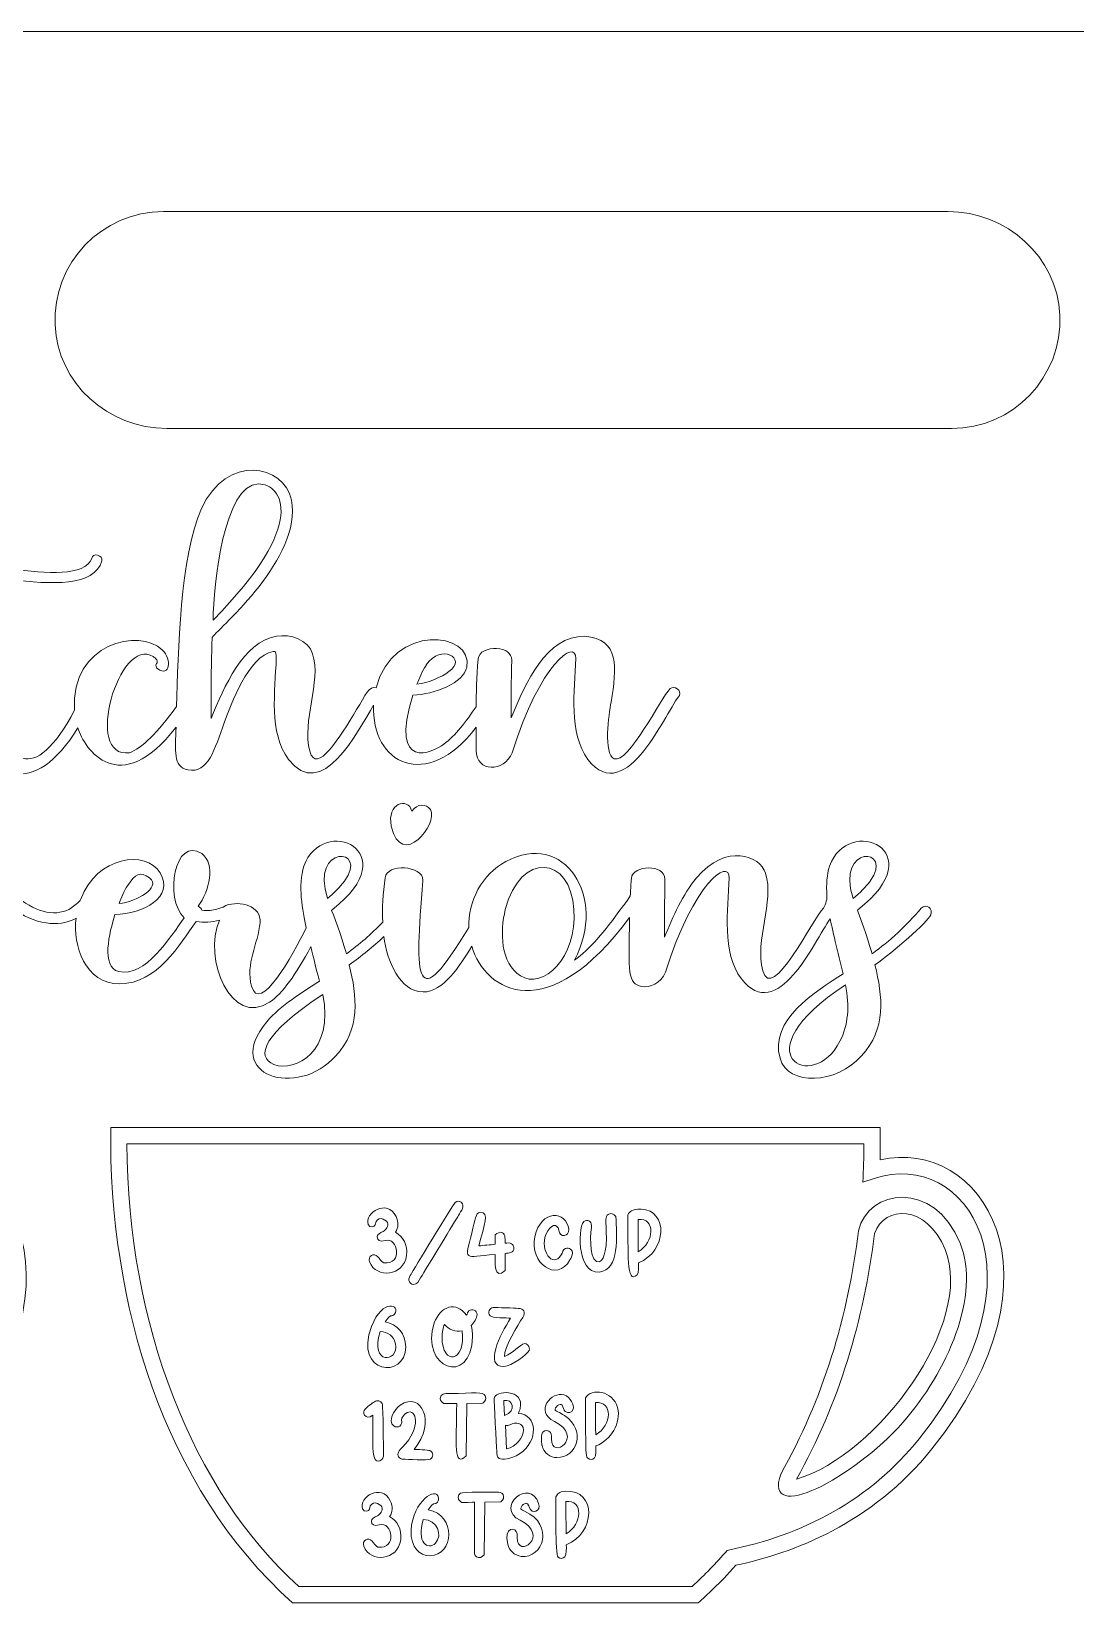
# Model space of a CAD drawing. Header units: inches. Extents: x 15.81 to 21.81, y -15.49 to -9.49.
# Drawn here: x 17.801 to 19.806, y -12.514 to -9.486 of the extents above; entities that cross this region are included whole.
import ezdxf

# ---------------------------------------------------------------- set-up
doc = ezdxf.new("R2010")
doc.units = ezdxf.units.IN
doc.header["$MEASUREMENT"] = 0
doc.layers.add('_U+0421_U+043B_U+043E_U+0439 1', color=7, linetype='Continuous')

# ---------------------------------------------------------------- blocks, each defined once
blk = doc.blocks.new('block 4')
at = {"layer": '_U+0421_U+043B_U+043E_U+0439 1', "color": 7, "lineweight": 9, "true_color": 0xffffff}
for points, knots in [([(18.9466, -11.7592), (18.9502, -11.7533), (18.953, -11.7478), (18.9717, -11.7486), (19.0248, -11.7497), (19.0215, -11.8303), (18.9669, -11.8513), (18.9667, -11.8565), (18.9675, -11.8709), (18.964, -11.8745), (18.9431, -11.895), (18.9472, -11.8308), (18.9466, -11.7592)], [0, 0, 0, 0, 1, 1, 1, 2, 2, 2, 3, 3, 3, 4, 4, 4, 4]), ([(18.9665, -11.8301), (18.9973, -11.812), (19.0004, -11.7646), (18.9659, -11.768), (18.9659, -11.7695), (18.9663, -11.8287), (18.9665, -11.8301)], [0, 0, 0, 0, 1, 1, 1, 2, 2, 2, 2])]:
    blk.add_open_spline(points, degree=3, knots=knots, dxfattribs=at)
blk = doc.blocks.new('block 13')
at = {"layer": '_U+0421_U+043B_U+043E_U+0439 1', "color": 7, "lineweight": 9, "true_color": 0xffffff}
for points, knots in [([(18.6363, -11.952), (18.6378, -11.9494), (18.639, -11.9461), (18.6412, -11.944), (18.6472, -11.9383), (18.6568, -11.9431), (18.6568, -11.9508), (18.6568, -11.9577), (18.6502, -11.9669), (18.6454, -11.9719), (18.6469, -11.9777), (18.648, -11.9855), (18.648, -11.9937), (18.6453, -12.0912), (18.5455, -12.0537), (18.5745, -11.9669), (18.5866, -11.9335), (18.6172, -11.9251), (18.6363, -11.952)], [0, 0, 0, 0, 1, 1, 1, 2, 2, 2, 3, 3, 3, 4, 4, 4, 5, 5, 5, 6, 6, 6, 6]), ([(18.5941, -11.9699), (18.5915, -11.9754), (18.5894, -11.9847), (18.5894, -11.9941), (18.5894, -12.0508), (18.6361, -12.0423), (18.6279, -11.982), (18.6148, -11.9851), (18.603, -11.98), (18.5941, -11.9699)], [0, 0, 0, 0, 1, 1, 1, 2, 2, 2, 3, 3, 3, 3])]:
    blk.add_open_spline(points, degree=3, knots=knots, dxfattribs=at)
blk = doc.blocks.new('block 23')
at = {"layer": '_U+0421_U+043B_U+043E_U+0439 1', "color": 7, "lineweight": 9, "true_color": 0xffffff}
for points, knots in [([(18.738, -12.2187), (18.7213, -12.2295), (18.7046, -12.23), (18.6995, -12.2274), (18.6949, -12.2249), (18.6948, -12.2185), (18.6945, -12.2131), (18.6938, -12.2027), (18.6896, -12.1143), (18.6896, -12.1124), (18.6896, -12.0962), (18.7487, -12.0925), (18.7393, -12.1314), (18.7386, -12.1346), (18.7374, -12.1377), (18.736, -12.1407), (18.7729, -12.143), (18.7758, -12.1936), (18.738, -12.2187)], [0, 0, 0, 0, 1, 1, 1, 2, 2, 2, 3, 3, 3, 4, 4, 4, 5, 5, 5, 6, 6, 6, 6]), ([(18.7081, -12.1157), (18.7082, -12.1204), (18.709, -12.1339), (18.7094, -12.1449), (18.7345, -12.1349), (18.7249, -12.1125), (18.7081, -12.1157)], [0, 0, 0, 0, 1, 1, 1, 2, 2, 2, 2]), ([(18.7199, -12.1626), (18.7176, -12.1637), (18.7142, -12.1642), (18.7112, -12.1634), (18.7112, -12.1634), (18.7135, -12.2087), (18.7135, -12.2087), (18.7315, -12.2047), (18.7457, -12.1872), (18.7458, -12.1727), (18.7458, -12.1588), (18.7313, -12.1568), (18.7199, -12.1626)], [0, 0, 0, 0, 1, 1, 1, 2, 2, 2, 3, 3, 3, 4, 4, 4, 4])]:
    blk.add_open_spline(points, degree=3, knots=knots, dxfattribs=at)
blk = doc.blocks.new('block 24')
at = {"layer": '_U+0421_U+043B_U+043E_U+0439 1', "color": 7, "lineweight": 9, "true_color": 0xffffff}
for points, knots in [([(18.8851, -12.2032), (18.885, -12.2084), (18.8857, -12.2228), (18.8822, -12.2264), (18.8785, -12.23), (18.8739, -12.2306), (18.8693, -12.2269), (18.8647, -12.2234), (18.8656, -12.1989), (18.8655, -12.1929), (18.8645, -12.0752), (18.8659, -12.2288), (18.8648, -12.1111), (18.8765, -12.0918), (18.9172, -12.0966), (18.9267, -12.1297), (18.9341, -12.159), (18.914, -12.1921), (18.8851, -12.2032)], [0, 0, 0, 0, 1, 1, 1, 2, 2, 2, 3, 3, 3, 4, 4, 4, 5, 5, 5, 6, 6, 6, 6]), ([(18.8841, -12.1199), (18.8842, -12.1214), (18.8845, -12.1806), (18.8847, -12.182), (18.9156, -12.1639), (18.9186, -12.1165), (18.8841, -12.1199)], [0, 0, 0, 0, 1, 1, 1, 2, 2, 2, 2])]:
    blk.add_open_spline(points, degree=3, knots=knots, dxfattribs=at)
blk = doc.blocks.new('block 34')
at = {"layer": '_U+0421_U+043B_U+043E_U+0439 1', "color": 7, "lineweight": 9, "true_color": 0xffffff}
for points, knots in [([(18.8282, -12.3931), (18.8281, -12.3983), (18.8289, -12.4127), (18.8253, -12.4163), (18.8217, -12.4199), (18.817, -12.4204), (18.8124, -12.4168), (18.8069, -12.4125), (18.808, -12.308), (18.8079, -12.301), (18.8115, -12.2951), (18.8134, -12.2912), (18.8264, -12.2904), (18.8874, -12.2871), (18.8843, -12.3715), (18.8282, -12.3931)], [0, 0, 0, 0, 1, 1, 1, 2, 2, 2, 3, 3, 3, 4, 4, 4, 5, 5, 5, 5]), ([(18.8273, -12.3098), (18.8273, -12.3113), (18.8277, -12.3705), (18.8279, -12.3719), (18.8589, -12.3537), (18.8616, -12.3064), (18.8273, -12.3098)], [0, 0, 0, 0, 1, 1, 1, 2, 2, 2, 2])]:
    blk.add_open_spline(points, degree=3, knots=knots, dxfattribs=at)
blk = doc.blocks.new('block 36')
at = {"layer": '_U+0421_U+043B_U+043E_U+0439 1', "color": 7, "lineweight": 9, "true_color": 0xffffff}
for points, knots in [([(18.4541, -11.9736), (18.4752, -11.9181), (18.5109, -11.9333), (18.4983, -11.95), (18.4963, -11.9524), (18.4936, -11.9536), (18.4904, -11.9536), (18.4904, -11.9536), (18.4857, -11.9566), (18.48, -11.965), (18.5043, -11.9692), (18.5196, -11.9885), (18.5196, -12.0131), (18.5196, -12.0755), (18.4189, -12.0658), (18.4541, -11.9736)], [0, 0, 0, 0, 1, 1, 1, 2, 2, 2, 3, 3, 3, 4, 4, 4, 5, 5, 5, 5]), ([(18.5, -12.0071), (18.4967, -11.9915), (18.4853, -11.9837), (18.4708, -11.9837), (18.4495, -12.0483), (18.5067, -12.0436), (18.5, -12.0071)], [0, 0, 0, 0, 1, 1, 1, 2, 2, 2, 2])]:
    blk.add_open_spline(points, degree=3, knots=knots, dxfattribs=at)
blk = doc.blocks.new('block 37')
at = {"layer": '_U+0421_U+043B_U+043E_U+0439 1', "color": 7, "lineweight": 9, "true_color": 0xffffff}
for points, knots in [([(18.5658, -12.4141), (18.5468, -12.4141), (18.5288, -12.3991), (18.5299, -12.3655), (18.5335, -12.3082), (18.5789, -12.2806), (18.5827, -12.3027), (18.584, -12.3101), (18.5792, -12.3147), (18.5731, -12.3147), (18.5731, -12.3147), (18.5684, -12.3177), (18.5627, -12.3261), (18.6173, -12.3355), (18.6128, -12.4141), (18.5658, -12.4141)], [0, 0, 0, 0, 1, 1, 1, 2, 2, 2, 3, 3, 3, 4, 4, 4, 5, 5, 5, 5]), ([(18.5535, -12.3448), (18.5391, -12.3885), (18.5631, -12.4045), (18.5768, -12.3901), (18.591, -12.3751), (18.581, -12.3448), (18.5535, -12.3448)], [0, 0, 0, 0, 1, 1, 1, 2, 2, 2, 2])]:
    blk.add_open_spline(points, degree=3, knots=knots, dxfattribs=at)
blk = doc.blocks.new('block 39')
at = {"layer": '_U+0421_U+043B_U+043E_U+0439 1', "color": 7, "lineweight": 9, "true_color": 0xffffff}
for points, knots in [([(16.075, -11.5913), (16.075, -11.5913), (17.5531, -11.5913), (17.5531, -11.5913), (17.5533, -11.6103), (17.5536, -11.6239), (17.5528, -11.6539), (17.745, -11.6093), (17.9235, -11.8695), (17.6525, -12.2088), (17.5374, -12.3529), (17.3843, -12.4099), (17.2758, -12.4323), (17.2478, -12.464), (17.2271, -12.4835), (17.2038, -12.5045), (17.2038, -12.5045), (16.4244, -12.5045), (16.4244, -12.5045), (16.1745, -12.2821), (16.0714, -11.9261), (16.075, -11.5913)], [0, 0, 0, 0, 1, 1, 1, 2, 2, 2, 3, 3, 3, 4, 4, 4, 5, 5, 5, 6, 6, 6, 7, 7, 7, 7]), ([(17.5199, -11.6968), (17.521, -11.6717), (17.522, -11.6505), (17.5221, -11.6226), (17.5221, -11.6226), (16.106, -11.6226), (16.106, -11.6226), (16.1077, -11.9695), (16.2311, -12.2873), (16.4363, -12.4733), (16.4363, -12.4733), (17.1918, -12.4733), (17.1918, -12.4733), (17.2164, -12.4509), (17.2368, -12.4297), (17.2593, -12.4038), (17.4048, -12.3747), (17.5339, -12.3073), (17.6281, -12.1893), (17.8818, -11.8717), (17.7182, -11.63), (17.5415, -11.6895), (17.5415, -11.6895), (17.5199, -11.6968), (17.5199, -11.6968)], [0, 0, 0, 0, 1, 1, 1, 2, 2, 2, 3, 3, 3, 4, 4, 4, 5, 5, 5, 6, 6, 6, 7, 7, 7, 8, 8, 8, 8])]:
    blk.add_open_spline(points, degree=3, knots=knots, dxfattribs=at)
blk = doc.blocks.new('block 42')
at = {"layer": '_U+0421_U+043B_U+043E_U+0439 1', "color": 7, "lineweight": 9, "true_color": 0xffffff}
for points, knots in [([(17.9529, -11.5913), (17.9529, -11.5913), (19.4311, -11.5913), (19.4311, -11.5913), (19.4313, -11.6103), (19.4316, -11.6239), (19.4308, -11.6539), (19.6229, -11.6093), (19.8014, -11.8695), (19.5305, -12.2088), (19.4154, -12.3529), (19.2622, -12.4099), (19.1538, -12.4323), (19.1216, -12.4687), (19.0975, -12.4904), (19.0817, -12.5045), (19.0817, -12.5045), (18.3023, -12.5045), (18.3023, -12.5045), (18.0525, -12.2821), (17.9493, -11.9261), (17.9529, -11.5913)], [0, 0, 0, 0, 1, 1, 1, 2, 2, 2, 3, 3, 3, 4, 4, 4, 5, 5, 5, 6, 6, 6, 7, 7, 7, 7]), ([(19.3979, -11.6968), (19.3989, -11.6717), (19.3999, -11.6505), (19.4, -11.6226), (19.4, -11.6226), (17.984, -11.6226), (17.984, -11.6226), (17.9857, -11.9695), (18.109, -12.2873), (18.3142, -12.4733), (18.3142, -12.4733), (19.0697, -12.4733), (19.0697, -12.4733), (19.0953, -12.45), (19.1151, -12.4292), (19.1372, -12.4038), (19.2828, -12.3747), (19.4119, -12.3073), (19.5061, -12.1893), (19.7606, -11.8707), (19.5954, -11.6303), (19.4194, -11.6895), (19.4194, -11.6895), (19.3979, -11.6968), (19.3979, -11.6968)], [0, 0, 0, 0, 1, 1, 1, 2, 2, 2, 3, 3, 3, 4, 4, 4, 5, 5, 5, 6, 6, 6, 7, 7, 7, 8, 8, 8, 8])]:
    blk.add_open_spline(points, degree=3, knots=knots, dxfattribs=at)
blk = doc.blocks.new('block 43')
at = {"layer": '_U+0421_U+043B_U+043E_U+0439 1', "color": 7, "lineweight": 9, "true_color": 0xffffff}
for points, knots in [([(19.5847, -11.8138), (19.625, -11.9126), (19.5598, -12.062), (19.4745, -12.1585), (19.3804, -12.265), (19.2057, -12.3564), (19.24, -12.2572), (19.3214, -12.1143), (19.3697, -11.9538), (19.3896, -11.7897), (19.4068, -11.7102), (19.5342, -11.6902), (19.5847, -11.8138)], [0, 0, 0, 0, 1, 1, 1, 2, 2, 2, 3, 3, 3, 4, 4, 4, 4]), ([(19.5558, -11.8256), (19.5204, -11.739), (19.4389, -11.7401), (19.4203, -11.7951), (19.4002, -11.9603), (19.3516, -12.1227), (19.2703, -12.2671), (19.4268, -12.2207), (19.6133, -11.9664), (19.5558, -11.8256)], [0, 0, 0, 0, 1, 1, 1, 2, 2, 2, 3, 3, 3, 3])]:
    blk.add_open_spline(points, degree=3, knots=knots, dxfattribs=at)
blk = doc.blocks.new('block 2')
at = {"layer": '_U+0421_U+043B_U+043E_U+0439 1', "color": 7, "lineweight": 9, "true_color": 0xffffff}
for points, knots in [([(18.4612, -11.7782), (18.4637, -11.7591), (18.4809, -11.7676), (18.4846, -11.7743), (18.4874, -11.781), (18.4815, -11.788), (18.4766, -11.791), (18.4705, -11.7947), (18.4646, -11.7959), (18.4649, -11.8016), (18.4652, -11.8084), (18.4696, -11.8114), (18.4799, -11.8086), (18.5048, -11.801), (18.5152, -11.8561), (18.4775, -11.8515), (18.4734, -11.851), (18.4686, -11.8427), (18.4661, -11.8398), (18.4588, -11.8312), (18.4461, -11.8388), (18.4502, -11.8497), (18.4626, -11.8822), (18.516, -11.8778), (18.5212, -11.8371), (18.5238, -11.8173), (18.5146, -11.8005), (18.4999, -11.7928), (18.5059, -11.7837), (18.506, -11.7732), (18.501, -11.7627), (18.4842, -11.7274), (18.4399, -11.7558), (18.4477, -11.7778), (18.4503, -11.785), (18.4605, -11.7832), (18.4612, -11.7782)], [0, 0, 0, 0, 1, 1, 1, 2, 2, 2, 3, 3, 3, 4, 4, 4, 5, 5, 5, 6, 6, 6, 7, 7, 7, 8, 8, 8, 9, 9, 9, 10, 10, 10, 11, 11, 11, 12, 12, 12, 12]), ([(18.5346, -11.8929), (18.542, -11.8929), (18.5442, -11.8868), (18.5482, -11.8803), (18.5603, -11.8606), (18.6167, -11.7674), (18.6209, -11.7606), (18.6264, -11.7515), (18.6344, -11.742), (18.6263, -11.7352), (18.623, -11.7326), (18.6185, -11.7324), (18.6145, -11.7355), (18.6114, -11.738), (18.5322, -11.8695), (18.5302, -11.873), (18.5275, -11.8771), (18.5251, -11.8809), (18.5258, -11.8856), (18.5267, -11.8893), (18.5302, -11.8929), (18.5346, -11.8929)], [0, 0, 0, 0, 1, 1, 1, 2, 2, 2, 3, 3, 3, 4, 4, 4, 5, 5, 5, 6, 6, 6, 7, 7, 7, 7]), ([(18.6913, -11.8353), (18.6915, -11.8492), (18.6886, -11.8865), (18.7105, -11.866), (18.7105, -11.866), (18.7107, -11.8333), (18.7107, -11.8333), (18.7137, -11.833), (18.7188, -11.8326), (18.7214, -11.8316), (18.7296, -11.8287), (18.7291, -11.8176), (18.7227, -11.8148), (18.7195, -11.8127), (18.7145, -11.8134), (18.7107, -11.8139), (18.7107, -11.8102), (18.7108, -11.803), (18.7098, -11.7995), (18.7078, -11.7927), (18.7007, -11.7894), (18.6917, -11.7978), (18.6917, -11.7978), (18.6914, -11.8159), (18.6914, -11.8159), (18.6814, -11.8169), (18.6699, -11.8181), (18.6603, -11.8189), (18.6705, -11.7771), (18.682, -11.7534), (18.6622, -11.7549), (18.6539, -11.7556), (18.6532, -11.7676), (18.6465, -11.7944), (18.6327, -11.8491), (18.6302, -11.8407), (18.6913, -11.8353)], [0, 0, 0, 0, 1, 1, 1, 2, 2, 2, 3, 3, 3, 4, 4, 4, 5, 5, 5, 6, 6, 6, 7, 7, 7, 8, 8, 8, 9, 9, 9, 10, 10, 10, 11, 11, 11, 12, 12, 12, 12]), ([(18.8352, -11.8458), (18.8373, -11.8423), (18.8401, -11.8373), (18.8401, -11.8332), (18.8401, -11.8275), (18.8347, -11.821), (18.8264, -11.8241), (18.8217, -11.8258), (18.8212, -11.8317), (18.8183, -11.8363), (18.8014, -11.8631), (18.7773, -11.8272), (18.7888, -11.7973), (18.7979, -11.7751), (18.8115, -11.7758), (18.8135, -11.7886), (18.8163, -11.8042), (18.8337, -11.8012), (18.8328, -11.7871), (18.8287, -11.7513), (18.7796, -11.7475), (18.7675, -11.8013), (18.7569, -11.8524), (18.81, -11.8903), (18.8352, -11.8458)], [0, 0, 0, 0, 1, 1, 1, 2, 2, 2, 3, 3, 3, 4, 4, 4, 5, 5, 5, 6, 6, 6, 7, 7, 7, 8, 8, 8, 8]), ([(18.8917, -11.8691), (18.9305, -11.8661), (18.9251, -11.799), (18.9233, -11.7623), (18.9186, -11.7576), (18.9148, -11.7545), (18.9085, -11.7585), (18.9017, -11.763), (18.9051, -11.7661), (18.9051, -11.8051), (18.9051, -11.8442), (18.8923, -11.8493), (18.8923, -11.8493), (18.8728, -11.8545), (18.8736, -11.804), (18.8763, -11.7839), (18.8778, -11.7726), (18.8713, -11.7686), (18.8641, -11.7705), (18.8502, -11.7742), (18.8461, -11.8728), (18.8917, -11.8691)], [0, 0, 0, 0, 1, 1, 1, 2, 2, 2, 3, 3, 3, 4, 4, 4, 5, 5, 5, 6, 6, 6, 7, 7, 7, 7]), ([(18.6817, -11.953), (18.6857, -11.9578), (18.7142, -11.9573), (18.721, -11.9576), (18.7009, -11.9906), (18.6695, -12.0509), (18.7083, -12.0509), (18.7233, -12.0502), (18.7538, -12.0267), (18.7566, -12.0196), (18.7578, -12.0165), (18.7571, -12.0124), (18.7544, -12.0096), (18.7456, -12.0004), (18.738, -12.0143), (18.7193, -12.0262), (18.7144, -12.0293), (18.7112, -12.0307), (18.7092, -12.0313), (18.7092, -12.0134), (18.7355, -11.9708), (18.7444, -11.9563), (18.7506, -11.9459), (18.7465, -11.9396), (18.7356, -11.9389), (18.7297, -11.9385), (18.6936, -11.9371), (18.6879, -11.9373), (18.6804, -11.9376), (18.6764, -11.9473), (18.6817, -11.953)], [0, 0, 0, 0, 1, 1, 1, 2, 2, 2, 3, 3, 3, 4, 4, 4, 5, 5, 5, 6, 6, 6, 7, 7, 7, 8, 8, 8, 9, 9, 9, 10, 10, 10, 10]), ([(18.4966, -12.1649), (18.5042, -12.1701), (18.5147, -12.1636), (18.5114, -12.1535), (18.5118, -12.1498), (18.5165, -12.1423), (18.5223, -12.1392), (18.5395, -12.1303), (18.5512, -12.1666), (18.5135, -12.2056), (18.5112, -12.208), (18.5071, -12.2121), (18.5058, -12.215), (18.503, -12.2211), (18.5063, -12.2288), (18.5149, -12.2288), (18.5214, -12.2288), (18.562, -12.2313), (18.5672, -12.2285), (18.5726, -12.2248), (18.5739, -12.2163), (18.5662, -12.2123), (18.563, -12.2106), (18.5393, -12.2101), (18.5356, -12.21), (18.58, -12.157), (18.5492, -12.0981), (18.5093, -12.1246), (18.497, -12.1336), (18.4848, -12.1555), (18.4966, -12.1649)], [0, 0, 0, 0, 1, 1, 1, 2, 2, 2, 3, 3, 3, 4, 4, 4, 5, 5, 5, 6, 6, 6, 7, 7, 7, 8, 8, 8, 9, 9, 9, 10, 10, 10, 10]), ([(18.636, -12.2225), (18.636, -12.2225), (18.6371, -12.1214), (18.6371, -12.1214), (18.6371, -12.1214), (18.6679, -12.1208), (18.6679, -12.1208), (18.6727, -12.116), (18.675, -12.1136), (18.6723, -12.1069), (18.6684, -12.0991), (18.6525, -12.1016), (18.6034, -12.1026), (18.5943, -12.1028), (18.5864, -12.1024), (18.5861, -12.1122), (18.5861, -12.1173), (18.5892, -12.1192), (18.5931, -12.122), (18.5971, -12.1219), (18.6137, -12.1215), (18.6176, -12.1215), (18.6175, -12.2014), (18.6107, -12.245), (18.636, -12.2225)], [0, 0, 0, 0, 1, 1, 1, 2, 2, 2, 3, 3, 3, 4, 4, 4, 5, 5, 5, 6, 6, 6, 7, 7, 7, 8, 8, 8, 8]), ([(18.825, -12.145), (18.8223, -12.1433), (18.8067, -12.1349), (18.8066, -12.1348), (18.8054, -12.1295), (18.8161, -12.1194), (18.82, -12.1251), (18.8226, -12.1289), (18.8228, -12.1338), (18.8261, -12.1368), (18.8307, -12.141), (18.8393, -12.1398), (18.8413, -12.1326), (18.8439, -12.1254), (18.8365, -12.1093), (18.8237, -12.1051), (18.8002, -12.0979), (18.7657, -12.1365), (18.8053, -12.1562), (18.8645, -12.1853), (18.7995, -12.2324), (18.7995, -12.1893), (18.7995, -12.1827), (18.8002, -12.1777), (18.7946, -12.1747), (18.7894, -12.1718), (18.7839, -12.1744), (18.7816, -12.1787), (18.7803, -12.1815), (18.7802, -12.1862), (18.7802, -12.1893), (18.7802, -12.1981), (18.7815, -12.2023), (18.7815, -12.2023), (18.7854, -12.2171), (18.798, -12.2257), (18.8102, -12.2257), (18.8484, -12.2257), (18.8676, -12.1744), (18.825, -12.145)], [0, 0, 0, 0, 1, 1, 1, 2, 2, 2, 3, 3, 3, 4, 4, 4, 5, 5, 5, 6, 6, 6, 7, 7, 7, 8, 8, 8, 9, 9, 9, 10, 10, 10, 11, 11, 11, 12, 12, 12, 13, 13, 13, 13]), ([(18.4567, -12.1444), (18.4572, -12.2022), (18.4518, -12.2439), (18.4741, -12.2295), (18.4774, -12.2261), (18.477, -12.2207), (18.477, -12.2155), (18.4769, -12.209), (18.4763, -12.1301), (18.4748, -12.1237), (18.4742, -12.1209), (18.473, -12.119), (18.4703, -12.1177), (18.4638, -12.1142), (18.4589, -12.1184), (18.4531, -12.1228), (18.4447, -12.1293), (18.4351, -12.1351), (18.4408, -12.144), (18.4436, -12.1485), (18.4493, -12.1499), (18.4567, -12.1444)], [0, 0, 0, 0, 1, 1, 1, 2, 2, 2, 3, 3, 3, 4, 4, 4, 5, 5, 5, 6, 6, 6, 7, 7, 7, 7]), ([(18.4501, -12.3244), (18.4526, -12.3053), (18.4698, -12.3138), (18.4736, -12.3205), (18.4763, -12.3273), (18.4705, -12.3342), (18.4655, -12.3372), (18.4594, -12.341), (18.4535, -12.3421), (18.4538, -12.3479), (18.4541, -12.3547), (18.4585, -12.3576), (18.4689, -12.3548), (18.4938, -12.3472), (18.5042, -12.4023), (18.4664, -12.3977), (18.4623, -12.3972), (18.4576, -12.389), (18.455, -12.386), (18.4477, -12.3775), (18.435, -12.3851), (18.4391, -12.3959), (18.4515, -12.4284), (18.5049, -12.424), (18.5101, -12.3833), (18.5127, -12.3635), (18.5035, -12.3468), (18.4888, -12.3391), (18.4948, -12.3299), (18.495, -12.3194), (18.4899, -12.3089), (18.4732, -12.2737), (18.4288, -12.302), (18.4367, -12.324), (18.4393, -12.3312), (18.4494, -12.3294), (18.4501, -12.3244)], [0, 0, 0, 0, 1, 1, 1, 2, 2, 2, 3, 3, 3, 4, 4, 4, 5, 5, 5, 6, 6, 6, 7, 7, 7, 8, 8, 8, 9, 9, 9, 10, 10, 10, 11, 11, 11, 12, 12, 12, 12]), ([(18.7479, -12.3287), (18.7468, -12.3281), (18.7416, -12.3256), (18.7407, -12.3247), (18.7396, -12.3194), (18.7502, -12.3093), (18.7542, -12.315), (18.7546, -12.3157), (18.7555, -12.3173), (18.7569, -12.321), (18.762, -12.3358), (18.7805, -12.329), (18.7748, -12.314), (18.7589, -12.2635), (18.6893, -12.3211), (18.7394, -12.3461), (18.7985, -12.3751), (18.7337, -12.4221), (18.7337, -12.3791), (18.7337, -12.3774), (18.7337, -12.3741), (18.7335, -12.3723), (18.7325, -12.3584), (18.7068, -12.3575), (18.7156, -12.3922), (18.7189, -12.4044), (18.728, -12.4133), (18.7415, -12.4155), (18.784, -12.4201), (18.8062, -12.3546), (18.7479, -12.3287)], [0, 0, 0, 0, 1, 1, 1, 2, 2, 2, 3, 3, 3, 4, 4, 4, 5, 5, 5, 6, 6, 6, 7, 7, 7, 8, 8, 8, 9, 9, 9, 10, 10, 10, 10]), ([(18.7066, -12.2968), (18.7043, -12.292), (18.6993, -12.2919), (18.6939, -12.2919), (18.6898, -12.2918), (18.6285, -12.2917), (18.6252, -12.294), (18.6193, -12.2977), (18.6186, -12.3055), (18.6246, -12.3098), (18.6246, -12.3098), (18.6275, -12.3119), (18.6275, -12.3119), (18.6315, -12.3118), (18.6481, -12.3114), (18.652, -12.3114), (18.652, -12.3161), (18.6511, -12.406), (18.6519, -12.4106), (18.6525, -12.4135), (18.6535, -12.4145), (18.6554, -12.4161), (18.6609, -12.4199), (18.6653, -12.4169), (18.6704, -12.4124), (18.6704, -12.4124), (18.6715, -12.3113), (18.6715, -12.3113), (18.6715, -12.3113), (18.7023, -12.3107), (18.7023, -12.3107), (18.7071, -12.3059), (18.7093, -12.3035), (18.7066, -12.2968)], [0, 0, 0, 0, 1, 1, 1, 2, 2, 2, 3, 3, 3, 4, 4, 4, 5, 5, 5, 6, 6, 6, 7, 7, 7, 8, 8, 8, 9, 9, 9, 10, 10, 10, 11, 11, 11, 11])]:
    blk.add_open_spline(points, degree=3, knots=knots, dxfattribs=at)
at = {"layer": '_U+0421_U+043B_U+043E_U+0439 1'}
for name in ['block 39', 'block 42', 'block 43', 'block 4', 'block 36', 'block 13', 'block 24', 'block 23', 'block 37', 'block 34']:
    blk.add_blockref(name, (0, 0), dxfattribs=at)

msp = doc.modelspace()

# ---------------------------------------------------------------- linework, layer by layer
at = {"layer": '_U+0421_U+043B_U+043E_U+0439 1', "color": 1, "lineweight": 9, "true_color": 0xff0000}
for points, knots in [([(15.8111, -9.8306), (15.8111, -9.8306), (15.8111, -15.1417), (15.8111, -15.1417), (15.8111, -15.3319), (15.9653, -15.4861), (16.1556, -15.4861), (16.1556, -15.4861), (21.4667, -15.4861), (21.4667, -15.4861), (21.6569, -15.4861), (21.8111, -15.3319), (21.8111, -15.1417), (21.8111, -15.1417), (21.8111, -9.8306), (21.8111, -9.8306), (21.8111, -9.6403), (21.6569, -9.4861), (21.4667, -9.4861), (21.4667, -9.4861), (16.1556, -9.4861), (16.1556, -9.4861), (15.9653, -9.4861), (15.8111, -9.6403), (15.8111, -9.8306)], [0, 0, 0, 0, 1, 1, 1, 2, 2, 2, 3, 3, 3, 4, 4, 4, 5, 5, 5, 6, 6, 6, 7, 7, 7, 8, 8, 8, 8]), ([(19.5681, -10.2487), (19.5681, -10.2487), (18.0607, -10.2487), (18.0607, -10.2487), (17.9482, -10.2487), (17.851, -10.1622), (17.846, -10.0498), (17.8408, -9.9304), (17.936, -9.832), (18.0542, -9.832), (18.0542, -9.832), (19.5615, -9.832), (19.5615, -9.832), (19.6741, -9.832), (19.7712, -9.9185), (19.7762, -10.0309), (19.7814, -10.1503), (19.6862, -10.2487), (19.5681, -10.2487)], [0, 0, 0, 0, 1, 1, 1, 2, 2, 2, 3, 3, 3, 4, 4, 4, 5, 5, 5, 6, 6, 6, 6])]:
    msp.add_open_spline(points, degree=3, knots=knots, dxfattribs=at)
at = {"layer": '_U+0421_U+043B_U+043E_U+0439 1', "color": 7, "lineweight": 9, "true_color": 0xffffff}
for points, knots in [([(16.8845, -10.6024), (16.8642, -10.495), (16.9323, -10.3795), (17.0325, -10.3467), (17.1692, -10.3041), (17.2997, -10.4262), (17.2638, -10.6675), (17.3808, -10.6068), (17.4652, -10.4861), (17.4743, -10.3659), (17.4765, -10.3397), (17.5304, -10.3409), (17.5271, -10.3657), (17.5072, -10.505), (17.4226, -10.6148), (17.2755, -10.6922), (17.3547, -10.704), (17.4047, -10.7704), (17.4277, -10.8095), (17.4558, -10.8575), (17.4621, -10.9245), (17.5071, -10.9651), (17.5295, -10.9859), (17.566, -10.9511), (17.566, -10.9245), (17.5655, -10.9187), (17.5595, -10.9206), (17.5536, -10.9219), (17.5239, -10.9283), (17.536, -10.8988), (17.5577, -10.8971), (17.5084, -10.8582), (17.5071, -10.7583), (17.5175, -10.6902), (17.5197, -10.6627), (17.5901, -10.6657), (17.5901, -10.6953), (17.5728, -10.8946), (17.5754, -10.9568), (17.6827, -10.7781), (17.6723, -10.6954), (17.6841, -10.6078), (17.6951, -10.531), (17.6645, -10.5269), (17.5702, -10.5171), (17.5527, -10.5434), (17.5394, -10.5609), (17.4961, -10.5069), (17.6036, -10.5038), (17.6309, -10.5029), (17.6635, -10.5063), (17.698, -10.5098), (17.7021, -10.4876), (17.7052, -10.4716), (17.7082, -10.458), (17.7126, -10.4349), (17.7686, -10.4412), (17.7654, -10.4708), (17.7649, -10.4834), (17.7635, -10.5042), (17.7622, -10.5187), (17.8298, -10.5272), (17.9025, -10.5331), (17.9168, -10.4985), (17.9177, -10.4858), (17.9388, -10.4927), (17.9362, -10.5028), (17.9217, -10.5532), (17.8381, -10.5481), (17.7604, -10.539), (17.7585, -10.553), (17.7421, -10.7041), (17.7421, -10.7501), (17.7421, -10.9022), (17.8067, -10.9358), (17.8837, -10.7899), (17.875, -10.6597), (18.0087, -10.6327), (18.0521, -10.6738), (18.0712, -10.693), (18.0665, -10.7268), (18.0433, -10.7107), (18.0399, -10.7074), (18.0389, -10.7043), (18.0401, -10.7013), (18.0402, -10.7004), (18.0409, -10.6995), (18.0419, -10.6988), (18.0436, -10.6948), (18.0406, -10.6916), (18.0374, -10.6887), (18.0363, -10.6884), (18.0355, -10.6878), (18.0347, -10.6869), (17.9691, -10.6459), (17.8997, -10.8842), (17.989, -10.8716), (18.012, -10.8636), (18.0434, -10.8328), (18.0794, -10.7827), (18.0825, -10.6811), (18.0859, -10.492), (18.1275, -10.4024), (18.176, -10.2967), (18.2856, -10.3172), (18.3004, -10.3861), (18.3203, -10.4985), (18.1646, -10.6284), (18.1476, -10.6503), (18.1456, -10.7293), (18.1458, -10.7324), (18.1458, -10.8056), (18.171, -10.7453), (18.2069, -10.6585), (18.2713, -10.6478), (18.2987, -10.643), (18.3323, -10.6543), (18.3408, -10.6816), (18.3583, -10.7358), (18.3195, -10.8104), (18.3354, -10.8688), (18.348, -10.9157), (18.3936, -10.8412), (18.4253, -10.7888), (18.4423, -10.7608), (18.4495, -10.7419), (18.4626, -10.747), (18.4952, -10.6218), (18.6497, -10.6392), (18.6371, -10.707), (18.6315, -10.7373), (18.5742, -10.76), (18.5334, -10.7607), (18.4873, -10.9103), (18.5731, -10.8705), (18.5926, -10.8553), (18.6154, -10.8387), (18.6351, -10.8118), (18.6549, -10.7833), (18.6551, -10.7591), (18.6557, -10.7269), (18.6587, -10.6914), (18.6599, -10.6774), (18.6777, -10.6706), (18.6942, -10.6712), (18.7118, -10.672), (18.7232, -10.6807), (18.7232, -10.6935), (18.7223, -10.7346), (18.7223, -10.7717), (18.7223, -10.8044), (18.7505, -10.7354), (18.7898, -10.6477), (18.8636, -10.6477), (18.931, -10.6533), (18.9253, -10.7079), (18.9141, -10.7742), (18.9102, -10.7975), (18.8986, -10.8739), (18.9202, -10.883), (18.947, -10.8943), (19.0101, -10.7659), (19.0275, -10.7485), (19.0361, -10.7414), (19.0498, -10.7518), (19.0457, -10.7614), (19.0232, -10.7848), (18.9439, -10.9807), (18.8698, -10.8844), (18.8321, -10.8329), (18.8439, -10.7534), (18.8466, -10.6906), (18.8466, -10.6516), (18.7782, -10.6991), (18.7239, -10.8716), (18.7088, -10.9091), (18.6551, -10.9102), (18.6551, -10.867), (18.6551, -10.8507), (18.655, -10.844), (18.6549, -10.8226), (18.5596, -10.9481), (18.4533, -10.8922), (18.4579, -10.7799), (18.4272, -10.8315), (18.3583, -10.9677), (18.2943, -10.8844), (18.2565, -10.8328), (18.2684, -10.7533), (18.2711, -10.6906), (18.2711, -10.6837), (18.2712, -10.6743), (18.2651, -10.6769), (18.2166, -10.6867), (18.184, -10.7792), (18.1709, -10.8144), (18.1523, -10.8644), (18.1413, -10.9122), (18.1011, -10.9044), (18.0718, -10.8987), (18.0775, -10.8671), (18.0784, -10.8225), (17.9702, -10.9625), (17.9017, -10.8651), (17.8899, -10.8236), (17.8064, -10.9616), (17.7142, -10.924), (17.6888, -10.8135), (17.6632, -10.8564), (17.6246, -10.9205), (17.5792, -10.9081), (17.5966, -10.9358), (17.5644, -10.9905), (17.5108, -10.9905), (17.4407, -10.9905), (17.4161, -10.9168), (17.3979, -10.8646), (17.3739, -10.7955), (17.3288, -10.7027), (17.2564, -10.712), (17.2495, -10.7695), (17.1888, -10.9516), (17.0716, -10.9613), (16.9579, -10.969), (16.9908, -10.8244), (17.0288, -10.8432), (17.0297, -10.8438), (17.0368, -10.8489), (17.0374, -10.8498), (17.0402, -10.8541), (17.0397, -10.8595), (17.036, -10.8632), (17.0007, -10.902), (17.0221, -10.9536), (17.0665, -10.9375), (17.2136, -10.8936), (17.2843, -10.2989), (17.0408, -10.3668), (16.8879, -10.413), (16.8599, -10.6408), (16.9648, -10.6858), (17.028, -10.7144), (17.129, -10.6634), (17.112, -10.5818), (17.1096, -10.5676), (17.1208, -10.5619), (17.1295, -10.5663), (17.1374, -10.5688), (17.144, -10.578), (17.144, -10.5819), (17.144, -10.5958), (17.1516, -10.6219), (17.13, -10.6557), (17.0841, -10.7344), (16.9113, -10.7492), (16.8845, -10.6024)], [0, 0, 0, 0, 1, 1, 1, 2, 2, 2, 3, 3, 3, 4, 4, 4, 5, 5, 5, 6, 6, 6, 7, 7, 7, 8, 8, 8, 9, 9, 9, 10, 10, 10, 11, 11, 11, 12, 12, 12, 13, 13, 13, 14, 14, 14, 15, 15, 15, 16, 16, 16, 17, 17, 17, 18, 18, 18, 19, 19, 19, 20, 20, 20, 21, 21, 21, 22, 22, 22, 23, 23, 23, 24, 24, 24, 25, 25, 25, 26, 26, 26, 27, 27, 27, 28, 28, 28, 29, 29, 29, 30, 30, 30, 31, 31, 31, 32, 32, 32, 33, 33, 33, 34, 34, 34, 35, 35, 35, 36, 36, 36, 37, 37, 37, 38, 38, 38, 39, 39, 39, 40, 40, 40, 41, 41, 41, 42, 42, 42, 43, 43, 43, 44, 44, 44, 45, 45, 45, 46, 46, 46, 47, 47, 47, 48, 48, 48, 49, 49, 49, 50, 50, 50, 51, 51, 51, 52, 52, 52, 53, 53, 53, 54, 54, 54, 55, 55, 55, 56, 56, 56, 57, 57, 57, 58, 58, 58, 59, 59, 59, 60, 60, 60, 61, 61, 61, 62, 62, 62, 63, 63, 63, 64, 64, 64, 65, 65, 65, 66, 66, 66, 67, 67, 67, 68, 68, 68, 69, 69, 69, 70, 70, 70, 71, 71, 71, 72, 72, 72, 73, 73, 73, 74, 74, 74, 75, 75, 75, 76, 76, 76, 77, 77, 77, 78, 78, 78, 79, 79, 79, 80, 80, 80, 81, 81, 81, 82, 82, 82, 83, 83, 83, 84, 84, 84, 85, 85, 85, 85]), ([(18.2369, -10.3552), (18.1701, -10.3552), (18.1508, -10.5499), (18.1495, -10.6166), (18.3344, -10.4308), (18.2826, -10.3552), (18.2369, -10.3552)], [0, 0, 0, 0, 1, 1, 1, 2, 2, 2, 2]), ([(18.5413, -10.74), (18.563, -10.7372), (18.5884, -10.7262), (18.6025, -10.7158), (18.6389, -10.6902), (18.5872, -10.6608), (18.5592, -10.703), (18.5592, -10.703), (18.5592, -10.7036), (18.5592, -10.7036), (18.5592, -10.7036), (18.5587, -10.7039), (18.5587, -10.7039), (18.5509, -10.7156), (18.5452, -10.7296), (18.5413, -10.74)], [0, 0, 0, 0, 1, 1, 1, 2, 2, 2, 3, 3, 3, 4, 4, 4, 5, 5, 5, 5]), ([(18.567, -10.9809), (18.5595, -10.9691), (18.5415, -10.9688), (18.5315, -10.9839), (18.524, -10.9553), (18.4825, -10.9691), (18.492, -11.0124), (18.511, -11.0979), (18.5839, -11.0073), (18.567, -10.9809)], [0, 0, 0, 0, 1, 1, 1, 2, 2, 2, 3, 3, 3, 3]), ([(19.0781, -11.1119), (19.1356, -11.0444), (19.2006, -11.0693), (19.2109, -11.1032), (19.2283, -11.1573), (19.1896, -11.2319), (19.2055, -11.2903), (19.2226, -11.3547), (19.3025, -11.1896), (19.322, -11.1701), (19.3246, -11.1679), (19.3293, -11.1539), (19.3288, -11.1473), (19.3272, -11.1242), (19.3288, -11.1052), (19.3338, -11.0897), (19.3686, -10.9896), (19.5351, -11.0592), (19.3883, -11.1732), (19.3883, -11.1732), (19.3873, -11.1746), (19.3873, -11.1746), (19.3958, -11.1942), (19.4121, -11.2447), (19.4156, -11.2577), (19.4498, -11.2332), (19.4814, -11.2039), (19.5098, -11.1703), (19.5204, -11.161), (19.5331, -11.1706), (19.5283, -11.1828), (19.523, -11.1968), (19.4549, -11.2548), (19.4211, -11.2792), (19.4359, -11.339), (19.4433, -11.4032), (19.3954, -11.4537), (19.3471, -11.5084), (19.2542, -11.513), (19.2387, -11.4585), (19.2176, -11.3849), (19.3071, -11.3302), (19.3601, -11.296), (19.3505, -11.2579), (19.3376, -11.2047), (19.3348, -11.1905), (19.305, -11.2351), (19.2328, -11.395), (19.1644, -11.306), (19.1266, -11.2544), (19.1385, -11.175), (19.1412, -11.1122), (19.1412, -11.0732), (19.0728, -11.1205), (19.0185, -11.2932), (19.0096, -11.315), (18.9885, -11.3236), (18.973, -11.3205), (18.9459, -11.3152), (18.9478, -11.2957), (18.9497, -11.1879), (18.7936, -11.4), (18.6728, -11.3321), (18.6465, -11.2434), (18.6236, -11.2812), (18.5915, -11.3312), (18.5529, -11.3312), (18.5076, -11.3312), (18.4836, -11.2696), (18.4776, -11.2248), (18.4569, -11.2441), (18.4352, -11.2619), (18.4112, -11.2792), (18.426, -11.339), (18.4334, -11.4032), (18.3855, -11.4537), (18.3121, -11.5369), (18.1659, -11.4922), (18.2531, -11.3882), (18.2795, -11.3566), (18.3215, -11.3314), (18.3538, -11.3105), (18.3471, -11.284), (18.3387, -11.2489), (18.3374, -11.2437), (18.3089, -11.2985), (18.2829, -11.3335), (18.2582, -11.3508), (18.1844, -11.4), (18.129, -11.267), (18.1622, -11.1935), (18.1466, -11.1967), (18.1324, -11.1982), (18.1168, -11.196), (18.0859, -11.2391), (18.0424, -11.3154), (17.9706, -11.3154), (17.9033, -11.3154), (17.88, -11.2422), (17.8863, -11.1891), (17.8641, -11.204), (17.8142, -11.2064), (17.7709, -11.1741), (17.7215, -11.3653), (17.5914, -11.3859), (17.5711, -11.1936), (17.5407, -11.2415), (17.4693, -11.3925), (17.4027, -11.306), (17.3705, -11.2619), (17.3744, -11.1975), (17.3779, -11.1407), (17.3785, -11.1321), (17.3827, -11.1017), (17.3748, -11.099), (17.3664, -11.0962), (17.3449, -11.1143), (17.3345, -11.1279), (17.3059, -11.164), (17.2701, -11.2509), (17.2568, -11.2932), (17.248, -11.315), (17.2268, -11.3236), (17.2113, -11.3205), (17.184, -11.3152), (17.1861, -11.2949), (17.188, -11.1879), (16.944, -11.5196), (16.7759, -11.1724), (16.9506, -11.0805), (17.0609, -11.0195), (17.1474, -11.1483), (17.0822, -11.2699), (17.1116, -11.2494), (17.1386, -11.2165), (17.1743, -11.1678), (17.1776, -11.1632), (17.1839, -11.1634), (17.1886, -11.1666), (17.1893, -11.1463), (17.1902, -11.1291), (17.1916, -11.1129), (17.1937, -11.0873), (17.2561, -11.0842), (17.2561, -11.115), (17.2552, -11.1562), (17.2552, -11.1933), (17.2552, -11.226), (17.2716, -11.1858), (17.2904, -11.1438), (17.3165, -11.1119), (17.374, -11.0444), (17.4389, -11.0693), (17.4492, -11.1032), (17.4667, -11.1573), (17.428, -11.2319), (17.4439, -11.2903), (17.4632, -11.3624), (17.5477, -11.1636), (17.5691, -11.168), (17.5684, -11.1493), (17.5691, -11.1311), (17.5711, -11.1137), (17.5726, -11.0924), (17.6141, -11.0892), (17.634, -11.1008), (17.657, -11.1143), (17.6328, -11.1168), (17.6383, -11.2272), (17.6397, -11.2429), (17.6397, -11.2994), (17.6571, -11.3032), (17.6873, -11.3104), (17.7402, -11.2089), (17.7507, -11.1572), (17.7208, -11.1169), (17.7141, -11.0831), (17.7177, -11.0649), (17.7242, -11.0272), (17.7984, -11.0196), (17.7769, -11.1505), (17.8095, -11.18), (17.8515, -11.1869), (17.8775, -11.1697), (17.8808, -11.1668), (17.8932, -11.1585), (17.8953, -11.153), (17.9265, -11.0703), (18.0209, -11.0573), (18.0478, -11.1023), (18.0759, -11.1492), (18.0156, -11.1813), (17.9611, -11.1823), (17.9505, -11.2166), (17.9335, -11.2834), (17.9684, -11.2919), (18.0189, -11.3043), (18.0683, -11.225), (18.0939, -11.1887), (18.0556, -11.1515), (18.076, -11.0309), (18.1277, -11.0654), (18.1562, -11.0862), (18.1417, -11.1369), (18.1209, -11.1665), (18.1251, -11.1684), (18.1278, -11.172), (18.1281, -11.1741), (18.139, -11.1762), (18.1607, -11.1738), (18.1743, -11.1651), (18.201, -11.1548), (18.2428, -11.1657), (18.2399, -11.1981), (18.2363, -11.2386), (18.2113, -11.2772), (18.2236, -11.32), (18.2385, -11.3761), (18.3023, -11.2605), (18.3287, -11.2082), (18.3211, -11.1745), (18.3124, -11.1257), (18.3239, -11.0897), (18.3589, -10.9891), (18.5239, -11.0602), (18.3784, -11.1732), (18.3784, -11.1732), (18.3774, -11.1746), (18.3774, -11.1746), (18.386, -11.1942), (18.4022, -11.2447), (18.4058, -11.2577), (18.4301, -11.2402), (18.4535, -11.2199), (18.4754, -11.1973), (18.474, -11.1709), (18.4756, -11.1421), (18.4803, -11.1118), (18.4824, -11.0843), (18.5528, -11.0872), (18.5528, -11.1168), (18.5359, -11.311), (18.5379, -11.3782), (18.6406, -11.2076), (18.6389, -11.1576), (18.6659, -11.1049), (18.7123, -11.0805), (18.8225, -11.0196), (18.909, -11.1484), (18.8438, -11.2699), (18.8733, -11.2494), (18.9003, -11.2165), (18.9359, -11.1678), (18.9393, -11.1631), (18.9508, -11.1506), (18.9512, -11.1432), (18.9518, -11.1325), (18.9524, -11.1225), (18.9532, -11.1129), (18.9555, -11.087), (19.0177, -11.0844), (19.0177, -11.115), (19.0168, -11.1562), (19.0168, -11.1933), (19.0168, -11.226), (19.0333, -11.1858), (19.052, -11.1438), (19.0781, -11.1119)], [0, 0, 0, 0, 1, 1, 1, 2, 2, 2, 3, 3, 3, 4, 4, 4, 5, 5, 5, 6, 6, 6, 7, 7, 7, 8, 8, 8, 9, 9, 9, 10, 10, 10, 11, 11, 11, 12, 12, 12, 13, 13, 13, 14, 14, 14, 15, 15, 15, 16, 16, 16, 17, 17, 17, 18, 18, 18, 19, 19, 19, 20, 20, 20, 21, 21, 21, 22, 22, 22, 23, 23, 23, 24, 24, 24, 25, 25, 25, 26, 26, 26, 27, 27, 27, 28, 28, 28, 29, 29, 29, 30, 30, 30, 31, 31, 31, 32, 32, 32, 33, 33, 33, 34, 34, 34, 35, 35, 35, 36, 36, 36, 37, 37, 37, 38, 38, 38, 39, 39, 39, 40, 40, 40, 41, 41, 41, 42, 42, 42, 43, 43, 43, 44, 44, 44, 45, 45, 45, 46, 46, 46, 47, 47, 47, 48, 48, 48, 49, 49, 49, 50, 50, 50, 51, 51, 51, 52, 52, 52, 53, 53, 53, 54, 54, 54, 55, 55, 55, 56, 56, 56, 57, 57, 57, 58, 58, 58, 59, 59, 59, 60, 60, 60, 61, 61, 61, 62, 62, 62, 63, 63, 63, 64, 64, 64, 65, 65, 65, 66, 66, 66, 67, 67, 67, 68, 68, 68, 69, 69, 69, 70, 70, 70, 71, 71, 71, 72, 72, 72, 73, 73, 73, 74, 74, 74, 75, 75, 75, 76, 76, 76, 77, 77, 77, 78, 78, 78, 79, 79, 79, 80, 80, 80, 81, 81, 81, 82, 82, 82, 83, 83, 83, 84, 84, 84, 85, 85, 85, 86, 86, 86, 87, 87, 87, 88, 88, 88, 89, 89, 89, 89]), ([(18.3694, -11.1515), (18.3824, -11.1408), (18.3933, -11.1296), (18.4018, -11.1183), (18.4504, -11.052), (18.3351, -11.0473), (18.3694, -11.1515)], [0, 0, 0, 0, 1, 1, 1, 2, 2, 2, 2]), ([(19.4117, -11.1183), (19.4595, -11.053), (19.3447, -11.0466), (19.3792, -11.1515), (19.3923, -11.1408), (19.4032, -11.1296), (19.4117, -11.1183)], [0, 0, 0, 0, 1, 1, 1, 2, 2, 2, 2]), ([(18.8426, -11.1728), (18.8369, -11.0697), (18.7401, -11.0603), (18.711, -11.1725), (18.7004, -11.216), (18.7016, -11.2755), (18.7401, -11.3), (18.7831, -11.3278), (18.8492, -11.2651), (18.8426, -11.1728)], [0, 0, 0, 0, 1, 1, 1, 2, 2, 2, 3, 3, 3, 3]), ([(17.969, -11.1615), (18.0017, -11.1574), (18.0508, -11.1315), (18.0276, -11.1122), (18.0098, -11.0985), (17.9994, -11.1058), (17.9869, -11.1246), (17.9869, -11.1246), (17.9869, -11.1251), (17.9869, -11.1251), (17.9869, -11.1251), (17.9863, -11.1254), (17.9863, -11.1254), (17.9786, -11.1372), (17.9729, -11.1512), (17.969, -11.1615)], [0, 0, 0, 0, 1, 1, 1, 2, 2, 2, 3, 3, 3, 4, 4, 4, 5, 5, 5, 5]), ([(19.3538, -11.4255), (19.3538, -11.4255), (19.3538, -11.4255), (19.3538, -11.4255), (19.3694, -11.3951), (19.373, -11.3588), (19.3644, -11.3176), (19.159, -11.4514), (19.3024, -11.5282), (19.3538, -11.4255)], [0, 0, 0, 0, 1, 1, 1, 2, 2, 2, 3, 3, 3, 3]), ([(18.3603, -11.3361), (18.2458, -11.4107), (18.2305, -11.4562), (18.2665, -11.4706), (18.3074, -11.4854), (18.383, -11.4458), (18.3603, -11.3361)], [0, 0, 0, 0, 1, 1, 1, 2, 2, 2, 2])]:
    msp.add_open_spline(points, degree=3, knots=knots, dxfattribs=at)

# ---------------------------------------------------------------- block references
at = {"layer": '_U+0421_U+043B_U+043E_U+0439 1'}
msp.add_blockref('block 2', (0, 0), dxfattribs=at)

doc.saveas('drawing.dxf')
